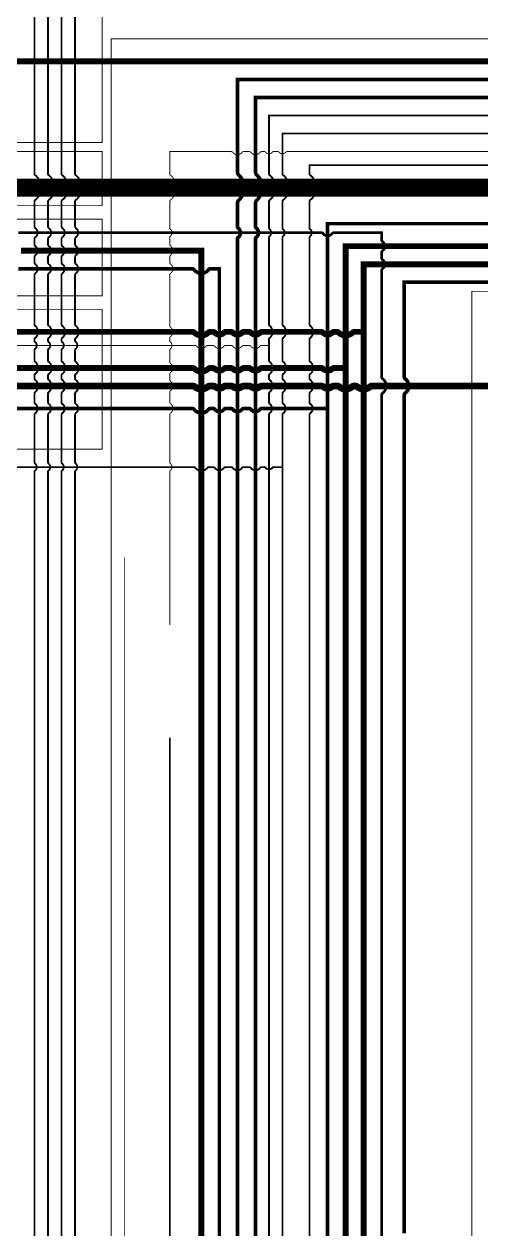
# Model space of a CAD drawing. Header units: millimetres. Extents: x 0 to 2500, y 0 to 1760.
# Drawn here: x 1152.7 to 1254, y 1140 to 1407.3 of the extents above; entities that cross this region are included whole.
import ezdxf

# ---------------------------------------------------------------- set-up
doc = ezdxf.new("R2010")
doc.units = ezdxf.units.MM
doc.linetypes.add('ACAD_ISO04W100', pattern=[30, 24, -3, 0, -3])
for name, color, linetype in [('Краны 25', 7, 'Continuous'), ('Трубы 108', 7, 'Continuous'), ('Трубы 159', 7, 'Continuous'), ('Трубы 219', 7, 'Continuous'), ('Трубы 25', 7, 'Continuous'), ('Трубы 32', 7, 'Continuous'), ('Трубы 57', 7, 'Continuous'), ('Трубы 720', 7, 'Continuous'), ('Трубы 89', 7, 'Continuous'), ('Штрих пункт.', 7, 'ACAD_ISO04W100')]:
    doc.layers.add(name, color=color, linetype=linetype)

# ---------------------------------------------------------------- blocks, each defined once
blk = doc.blocks.new('Пересеч. 57-159')
at = {"layer": 'Трубы 57'}
blk.add_lwpolyline([(-1.6, 0, 0.4, 0.4, -0.236068), (-1.4, -0.1, 0.4, 0.4, 0.236068), (0, -0.8, 0.4, 0.4, 0.236068), (1.4, -0.1, 0.4, 0.4, -0.236068), (1.6, 0, 0, 0, 0)], format="xyseb", dxfattribs=at)
blk = doc.blocks.new('Пересеч. 57-57')
at = {"layer": 'Трубы 57'}
blk.add_lwpolyline([(-1, 0, 0.4, 0.4, -0.236068), (-0.8, -0.1, 0.4, 0.4, 0.236068), (0, -0.5, 0.4, 0.4, 0.236068), (0.8, -0.1, 0.4, 0.4, -0.236068), (1, 0, 0, 0, 0)], format="xyseb", dxfattribs=at)
blk = doc.blocks.new('Пересеч. 57-108')
at = {"layer": 'Трубы 57', "const_width": 0.4}
blk.add_lwpolyline([(-1.4, 0, -0.236068), (-1, -0.2, 0.236068), (0, -0.7, 0.236068), (1, -0.2, -0.236068), (1.4, 0)], format="xyb", dxfattribs=at)
blk = doc.blocks.new('Пересеч.57-720')
at = {"layer": 'Краны 25'}
blk.add_lwpolyline([(-3, 0, 0.4, 0.4, -0.236068), (-2.8, -0.1, 0.4, 0.4, 0.236068), (0, -1.5, 0.4, 0.4, 0.236068), (2.8, -0.1, 0.4, 0.4, -0.236068), (3, 0, 0, 0, 0)], format="xyseb", dxfattribs=at)
blk = doc.blocks.new('Пересеч. 108-720')
at = {"layer": 'Трубы 108', "const_width": 0.8}
blk.add_lwpolyline([(-3.5, 0, -0.205258), (-2.8, -0.3, 0.20548), (0, -1.5, 0.20548), (2.8, -0.3, -0.205258), (3.5, 0)], format="xyb", dxfattribs=at)
blk = doc.blocks.new('Пересеч. 108-219')
at = {"layer": 'Трубы 108'}
blk.add_lwpolyline([(-2, 0, 0.8, 0.8, -0.236068), (-1.6, -0.2, 0.8, 0.8, 0.236068), (0, -1, 0.8, 0.8, 0.236068), (1.6, -0.2, 0.8, 0.8, -0.236068), (2, 0, 0, 0, 0)], format="xyseb", dxfattribs=at)
blk = doc.blocks.new('Пересеч. 108-108')
at = {"layer": 'Трубы 108'}
blk.add_lwpolyline([(-1.4, 0, 0.8, 0.8, -0.236068), (-1, -0.2, 0.8, 0.8, 0.236068), (0, -0.7, 0.8, 0.8, 0.236068), (1, -0.2, 0.8, 0.8, -0.236068), (1.4, 0, 0, 0, 0)], format="xyseb", dxfattribs=at)
blk = doc.blocks.new('Пересеч. 89-108')
at = {"layer": 'Трубы 89', "const_width": 0.6}
blk.add_lwpolyline([(-1.4, 0, -0.236068), (-1, -0.2, 0.236068), (0, -0.7, 0.236068), (1, -0.2, -0.236068), (1.4, 0)], format="xyb", dxfattribs=at)
blk = doc.blocks.new('Пересеч. 159-159')
at = {"layer": 'Трубы 159'}
blk.add_lwpolyline([(-2, 0, 1.3, 1.3, -0.192582), (-1.5, -0.2, 1.3, 1.3, 0.192582), (0, -0.8, 1.3, 1.3, 0.192582), (1.5, -0.2, 1.3, 1.3, -0.192582), (2, 0, 0, 0, 0)], format="xyseb", dxfattribs=at)
blk = doc.blocks.new('Пересеч. 159-108')
at = {"layer": 'Трубы 159'}
blk.add_lwpolyline([(-1.5, 0, 1.3, 1.3, -0.192582), (-1, -0.2, 1.3, 1.3, 0.192582), (0, -0.6, 1.3, 1.3, 0.192582), (1, -0.2, 1.3, 1.3, -0.192582), (1.5, 0, 0, 0, 0)], format="xyseb", dxfattribs=at)
blk = doc.blocks.new('Пересеч. 32-159')
at = {"layer": 'Трубы 32', "const_width": 0.2}
blk.add_lwpolyline([(-1.4, 0, -0.236068), (-1, -0.2, 0.236068), (0, -0.7, 0.236068), (1, -0.2, -0.236068), (1.4, 0)], format="xyb", dxfattribs=at)
blk = doc.blocks.new('Пересеч. 219-159')
at = {"layer": 'Трубы 219'}
blk.add_lwpolyline([(-2, 0, 1.5, 1.5, -0.162278), (-1.4, -0.2, 1.5, 1.5, 0.151379), (0, -0.7, 1.5, 1.5, 0.151379), (1.4, -0.2, 1.5, 1.5, -0.162278), (2, 0, 0, 0, 0)], format="xyseb", dxfattribs=at)
blk = doc.blocks.new('Пересеч. 219-108')
at = {"layer": 'Трубы 219', "const_width": 1.5}
blk.add_lwpolyline([(-1.5, 0, -0.162278), (-0.9, -0.2, 0.162278), (0, -0.5, 0.162278), (0.9, -0.2, -0.162278), (1.5, 0)], format="xyb", dxfattribs=at)
blk = doc.blocks.new('Пересеч. 89-219')
at = {"layer": 'Трубы 89', "const_width": 0.6}
blk.add_lwpolyline([(-2, 0, -0.236068), (-1.6, -0.2, 0.236068), (0, -1, 0.236068), (1.6, -0.2, -0.236068), (2, 0)], format="xyb", dxfattribs=at)
blk = doc.blocks.new('Пересеч. 25-57')
at = {"layer": 'Трубы 25', "const_width": 0.2}
blk.add_lwpolyline([(-1, 0, -0.236068), (-0.8, -0.1, 0.236068), (0, -0.5, 0.236068), (0.8, -0.1, -0.236068), (1, 0)], format="xyb", dxfattribs=at)
blk = doc.blocks.new('Пересеч. 25-108')
at = {"layer": 'Трубы 25', "const_width": 0.2}
blk.add_lwpolyline([(-1.4, 0, -0.236068), (-1, -0.2, 0.236068), (0, -0.7, 0.236068), (1, -0.2, -0.236068), (1.4, 0)], format="xyb", dxfattribs=at)
blk = doc.blocks.new('Пересеч. 25-159')
at = {"layer": 'Трубы 25', "const_width": 0.2}
blk.add_lwpolyline([(-1.4, 0, -0.236068), (-1, -0.2, 0.236068), (0, -0.7, 0.236068), (1, -0.2, -0.236068), (1.4, 0)], format="xyb", dxfattribs=at)
blk = doc.blocks.new('Пересеч. 25-720')
at = {"layer": 'Трубы 25', "const_width": 0.2}
blk.add_lwpolyline([(-3, 0, -0.236068), (-2.8, -0.1, 0.236068), (0, -1.5, 0.236068), (2.8, -0.1, -0.236068), (3, 0)], format="xyb", dxfattribs=at)

msp = doc.modelspace()

# ---------------------------------------------------------------- linework, layer by layer
at = {"layer": 'Трубы 108', "const_width": 0.8}
for points in [[(1404.5, 1395), (1200, 1395), (1200, 1374.5)], [(1404.5, 1391), (1204, 1391), (1204, 1374.5)], [(1196, 844.5), (1196, 1353), (1194, 1353)], [(1260.5, 1350), (1237, 1350), (1237, 1329)], [(1237, 1325), (1237, 1139)], [(1137, 1322), (1190, 1322)], [(1194, 1322), (1194.6, 1322)], [(1197.4, 1322), (1198.6, 1322)], [(1201.4, 1322), (1202.6, 1322)], [(1205.4, 1322), (1220, 1322)]]:
    msp.add_lwpolyline(points, dxfattribs=at)
at = {"layer": 'Трубы 108'}
for points in [[(1200, 1367.5, 0.8, 0.8, 0), (1200, 1362.4, 0.8, 0.8, 0)], [(1204, 1367.5, 0.8, 0.8, 0), (1204, 1362.4, 0.8, 0.8, 0)], [(1260.5, 1363, 0.8, 0.8, 0), (1220, 1363, 0.8, 0.8, 0), (1220, 844.5, 0.8, 0.8, 0)], [(1200, 1359.6, 0.8, 0.8, 0), (1200, 844.5, 0.8, 0.8, 0)], [(1204, 1359.6, 0.8, 0.8, 0), (1204, 844.5, 0.8, 0.8, 0)], [(1190, 1353, 0.8, 0.8, 0), (1151.4, 1353, 0, 0, 0)]]:
    msp.add_lwpolyline(points, format="xyseb", dxfattribs=at)
at = {"layer": 'Трубы 159', "const_width": 1.3}
for points in [[(1150, 1374.5), (1150, 1399), (1404, 1399)], [(1224, 845), (1224, 1358), (1260.5, 1358)], [(1142, 1339), (1190, 1339)], [(1194, 1339), (1194.5, 1339)], [(1197.5, 1339), (1198.5, 1339)], [(1201.5, 1339), (1202.5, 1339)], [(1205.5, 1339), (1218.5, 1339)], [(1221.5, 1339), (1222, 1339)], [(1226, 1339), (1228, 1339)], [(1142, 1331), (1190, 1331)], [(1194, 1331), (1194.5, 1331)], [(1197.5, 1331), (1198.5, 1331)], [(1201.5, 1331), (1202.5, 1331)], [(1205.5, 1331), (1218.5, 1331)], [(1221.5, 1331), (1224, 1331)]]:
    msp.add_lwpolyline(points, dxfattribs=at)
at = {"layer": 'Трубы 159'}
for points in [[(1192, 845, 1.3, 1.3, 0), (1192, 1357, 1.3, 1.3, 0), (1152, 1357, 0, 0, 0)], [(1260.5, 1354, 1.3, 1.3, 0), (1228, 1354, 1.3, 1.3, 0), (1228, 845, 1.3, 1.3, 0)]]:
    msp.add_lwpolyline(points, format="xyseb", dxfattribs=at)
at = {"layer": 'Трубы 219'}
for points in [[(1128, 1327, 1.5, 1.5, 0), (1190, 1327, 1.5, 1.5, 0)], [(1194, 1327, 1.5, 1.5, 0), (1194.5, 1327, 1.5, 1.5, 0)], [(1197.5, 1327, 1.5, 1.5, 0), (1198.5, 1327, 1.5, 1.5, 0)], [(1201.5, 1327, 1.5, 1.5, 0), (1202.5, 1327, 1.5, 1.5, 0)], [(1205.5, 1327, 1.5, 1.5, 0), (1218.5, 1327, 1.5, 1.5, 0)], [(1221.5, 1327, 1.5, 1.5, 0), (1222, 1327, 1.5, 1.5, 0)], [(1230, 1327, 1.5, 1.5, 0), (1260.5, 1327, 1.5, 1.5, 0)]]:
    msp.add_lwpolyline(points, format="xyseb", dxfattribs=at)
at = {"layer": 'Трубы 25'}
for points in [[(1185, 1374, 0.2, 0.2, 0), (1185, 1379, 0.2, 0.2, 0), (1198.6, 1379, 0.2, 0.2, 0)], [(1201.4, 1379, 0.2, 0.2, 0), (1202.6, 1379, 0.2, 0.2, 0)], [(1211, 1379, 0.2, 0.2, 0), (1405, 1379, 0, 0, 0)], [(1185, 1362, 0.2, 0.2, 0), (1185, 1368, 0.2, 0.2, 0)]]:
    msp.add_lwpolyline(points, format="xyseb", dxfattribs=at)
at = {"layer": 'Трубы 25', "const_width": 0.2}
for points in [[(1205.4, 1379), (1206, 1379)], [(1208, 1379), (1209, 1379)], [(1185, 1358.4), (1185, 1360)], [(1185, 1354.4), (1185, 1355.6)], [(1185, 1340.4), (1185, 1351.6)], [(1185, 1337), (1185, 1337.6)], [(1185, 1332.4), (1185, 1335)], [(1185, 1328.4), (1185, 1329.6)], [(1185, 1323.4), (1185, 1325.6)], [(1185, 1310), (1185, 1320.6)], [(1185, 1274), (1185, 1308)], [(1175, 994), (1175, 1289)]]:
    msp.add_lwpolyline(points, dxfattribs=at)
at = {"layer": 'Трубы 32', "const_width": 0.2}
for points in [[(1135, 1336), (1190.6, 1336)], [(1193.4, 1336), (1194.6, 1336)], [(1197.4, 1336), (1198.6, 1336)], [(1201.4, 1336), (1202.6, 1336)], [(1205.4, 1336), (1207, 1336)]]:
    msp.add_lwpolyline(points, dxfattribs=at)
at = {"layer": 'Трубы 57'}
for points in [[(1164, 1374, 0.4, 0.4, 0), (1164, 1606, 0.4, 0.4, 0), (1395, 1606, 0.4, 0.4, 0), (1395, 1719, 0, 0, 0)], [(1161, 1374, 0.4, 0.4, 0), (1161, 1608, 0.4, 0.4, 0), (1378.5, 1608, 0.4, 0.4, 0), (1378.5, 1618.4, 0, 0, 0)], [(1333.5, 1613, 0.4, 0.4, 0), (1333.5, 1612, 0.4, 0.4, 0), (1155, 1612, 0.4, 0.4, 0), (1155, 1374, 0, 0, 0)], [(1351, 1613, 0.4, 0.4, 0), (1351, 1610, 0.4, 0.4, 0), (1158, 1610, 0.4, 0.4, 0), (1158, 1374, 0, 0, 0)], [(1216, 1374, 0.4, 0.4, 0), (1216, 1376, 0.4, 0.4, 0), (1404.5, 1376, 0.4, 0.4, 0)], [(1207, 1368, 0.4, 0.4, 0), (1207, 1362, 0.4, 0.4, 0)], [(1216, 1362, 0.4, 0.4, 0), (1216, 1368, 0.4, 0.4, 0)], [(1207, 1360, 0.4, 0.4, 0), (1207, 1340.6, 0.4, 0.4, 0)], [(1216, 1340.6, 0.4, 0.4, 0), (1216, 1360, 0.4, 0.4, 0)], [(1207, 1337.4, 0.4, 0.4, 0), (1207, 1332.6, 0.4, 0.4, 0)], [(1207, 1329.4, 0.4, 0.4, 0), (1207, 1328.6, 0.4, 0.4, 0)], [(1207, 1325.4, 0.4, 0.4, 0), (1207, 1323.4, 0.4, 0.4, 0)], [(1155, 1310, 0.4, 0.4, 0), (1155, 1320.6, 0, 0, 0)], [(1158, 1310, 0.4, 0.4, 0), (1158, 1320.6, 0, 0, 0)], [(1161, 1310, 0.4, 0.4, 0), (1161, 1320.6, 0, 0, 0)], [(1164, 1310, 0.4, 0.4, 0), (1164, 1320.6, 0, 0, 0)], [(1207, 1320.6, 0.4, 0.4, 0), (1207, 844.5, 0.4, 0.4, 0)], [(1145, 1316.4, 0.4, 0.4, 0), (1145, 1309, 0.4, 0.4, 0), (1190.6, 1309, 0.4, 0.4, 0)], [(1193.6, 1309, 0.4, 0.4, 0), (1194.6, 1309, 0.4, 0.4, 0)], [(1197.4, 1309, 0.4, 0.4, 0), (1198.6, 1309, 0, 0, 0)], [(1201.4, 1309, 0.4, 0.4, 0), (1202.6, 1309, 0.4, 0.4, 0)], [(1205.4, 1309, 0.4, 0.4, 0), (1206, 1309, 0.4, 0.4, 0)], [(1208, 1309, 0.4, 0.4, 0), (1210, 1309, 0.4, 0.4, 0)]]:
    msp.add_lwpolyline(points, format="xyseb", dxfattribs=at)
at = {"layer": 'Трубы 57', "const_width": 0.4}
for points in [[(1404.5, 1387), (1207, 1387), (1207, 1374)], [(1404.5, 1383), (1210, 1383), (1210, 1374)], [(1155, 1368), (1155, 1362.4)], [(1158, 1368), (1158, 1362.4)], [(1161, 1368), (1161, 1362.4)], [(1164, 1368), (1164, 1362.4)], [(1210, 1368), (1210, 1362)], [(1155, 1359.6), (1155, 1358.4)], [(1158, 1359.6), (1158, 1358.4)], [(1161, 1359.6), (1161, 1358.4)], [(1164, 1359.6), (1164, 1358.4)], [(1210, 1360), (1210, 1340.6)], [(1155, 1355.6), (1155, 1354.4)], [(1158, 1355.6), (1158, 1354.4)], [(1161, 1355.6), (1161, 1354.4)], [(1164, 1355.6), (1164, 1354.4)], [(1155, 1351.6), (1155, 1340.6)], [(1158, 1351.6), (1158, 1340.6)], [(1161, 1351.6), (1161, 1340.6)], [(1164, 1351.6), (1164, 1340.6)], [(1155, 1337.4), (1155, 1337)], [(1158, 1337.4), (1158, 1337)], [(1161, 1337.4), (1161, 1337)], [(1164, 1337.4), (1164, 1337)], [(1210, 1337.4), (1210, 1332.6)], [(1216, 1337.4), (1216, 1332.6)], [(1155, 1335), (1155, 1332.6)], [(1158, 1335), (1158, 1332.6)], [(1161, 1335), (1161, 1332.6)], [(1164, 1335), (1164, 1332.6)], [(1155, 1329.4), (1155, 1328.6)], [(1158, 1329.4), (1158, 1328.6)], [(1161, 1329.4), (1161, 1328.6)], [(1164, 1329.4), (1164, 1328.6)], [(1210, 1329.4), (1210, 1328.6)], [(1216, 1329.4), (1216, 1328.6)], [(1155, 1325.4), (1155, 1323.4)], [(1158, 1325.4), (1158, 1323.4)], [(1161, 1325.4), (1161, 1323.4)], [(1164, 1325.4), (1164, 1323.4)], [(1210, 1325.4), (1210, 1323.4)], [(1216, 1325.4), (1216, 1323.4)], [(1210, 1320.6), (1210, 844.5)], [(1216, 1105), (1216, 1320.6)], [(1155, 994), (1155, 1308)], [(1158, 994), (1158, 1308)], [(1161, 994), (1161, 1308)], [(1164, 994), (1164, 1308)], [(1185, 844.5), (1185, 1249)]]:
    msp.add_lwpolyline(points, dxfattribs=at)
at = {"layer": 'Трубы 720'}
msp.add_lwpolyline([(1764, 650.9, 4, 4, 0), (1764, 647, 4, 4, 0), (1264, 647, 4, 4, 0), (1264, 1371, 4, 4, 0), (635, 1371, 4, 4, 0), (635, 1278, 4, 4, 0), (623, 1278, 0, 0, 0)], format="xyseb", dxfattribs=at)
at = {"layer": 'Трубы 89'}
msp.add_lwpolyline([(1218.6, 1361, 0.6, 0.6, 0), (1151.4, 1361, 0, 0, 0)], format="xyseb", dxfattribs=at)
at = {"layer": 'Трубы 89', "const_width": 0.6}
for points in [[(1232, 1359.4), (1232, 1361), (1221.4, 1361)], [(1232, 1355.4), (1232, 1356.6)], [(1232, 1329), (1232, 1352.6)], [(1232, 844.5), (1232, 1325)]]:
    msp.add_lwpolyline(points, dxfattribs=at)
at = {"layer": 'Штрих пункт.'}
msp.add_lwpolyline([(619.77, 1609.94, 0.2, 0.2, 0), (619.77, 1584.94, 0.2, 0.2, 0), (827.77, 1584.94, 0.2, 0.2, 0), (827.77, 1614, 0.2, 0.2, 0), (1125, 1614, 0.2, 0.2, 0), (1125, 1631, 0.2, 0.2, 0), (1286, 1631, 0.2, 0.2, 0), (1286, 1603, 0.2, 0.2, 0), (1170, 1603, 0.2, 0.2, 0), (1170, 1381, 0.2, 0.2, 0), (456, 1381, 0, 0, 0)], format="xyseb", dxfattribs=at)
at = {"layer": 'Штрих пункт.', "const_width": 0.2}
for points in [[(2039, 1348), (2039, 1404), (1172, 1404), (1172, 883), (1252, 883), (1252, 1348)], [(1170, 1367), (1170, 1379), (627, 1379), (627, 1367)]]:
    msp.add_lwpolyline(points, close=True, dxfattribs=at)
at = {"layer": 'Штрих пункт.', "ltscale": 0.6}
msp.add_lwpolyline([(539, 1364, 0.2, 0.2, 0), (534, 1364, 0.2, 0.2, 0), (534, 1329, 0.2, 0.2, 0), (980, 1329, 0.2, 0.2, 0), (980, 1347, 0.2, 0.2, 0), (1170, 1347, 0.2, 0.2, 0), (1170, 1364, 0.2, 0.2, 0), (545, 1364, 0, 0, 0)], format="xyseb", dxfattribs=at)
at = {"layer": 'Штрих пункт.', "ltscale": 0.7, "const_width": 0.2}
msp.add_lwpolyline([(985, 1344), (1170, 1344), (1170, 1313), (985, 1313)], close=True, dxfattribs=at)

# ---------------------------------------------------------------- block references
at = {"layer": 'Трубы 108', "rotation": 90}
for name, p in [('Пересеч. 108-720', (1200, 1371)), ('Пересеч. 108-720', (1204, 1371)), ('Пересеч. 108-108', (1200, 1361)), ('Пересеч. 108-108', (1204, 1361)), ('Пересеч. 108-219', (1237, 1327))]:
    msp.add_blockref(name, p, dxfattribs=at)
at = {"layer": 'Трубы 108'}
for name, p in [('Пересеч. 108-219', (1192, 1353)), ('Пересеч. 108-219', (1192, 1322)), ('Пересеч. 108-108', (1196, 1322)), ('Пересеч. 108-108', (1200, 1322)), ('Пересеч. 108-108', (1204, 1322))]:
    msp.add_blockref(name, p, dxfattribs=at)
at = {"layer": 'Трубы 159'}
for name, p in [('Пересеч. 159-159', (1192, 1339)), ('Пересеч. 159-108', (1196, 1339)), ('Пересеч. 159-108', (1200, 1339)), ('Пересеч. 159-108', (1204, 1339)), ('Пересеч. 159-108', (1220, 1339)), ('Пересеч. 159-159', (1224, 1339)), ('Пересеч. 159-159', (1192, 1331)), ('Пересеч. 159-108', (1196, 1331)), ('Пересеч. 159-108', (1200, 1331)), ('Пересеч. 159-108', (1204, 1331)), ('Пересеч. 159-108', (1220, 1331))]:
    msp.add_blockref(name, p, dxfattribs=at)
at = {"layer": 'Трубы 219'}
for name, p in [('Пересеч. 219-159', (1192, 1327)), ('Пересеч. 219-108', (1196, 1327)), ('Пересеч. 219-108', (1200, 1327)), ('Пересеч. 219-108', (1204, 1327)), ('Пересеч. 219-108', (1220, 1327)), ('Пересеч. 219-159', (1224, 1327)), ('Пересеч. 219-159', (1228, 1327))]:
    msp.add_blockref(name, p, dxfattribs=at)
at = {"layer": 'Трубы 25'}
for name, p in [('Пересеч. 25-108', (1200, 1379)), ('Пересеч. 25-108', (1204, 1379)), ('Пересеч. 25-57', (1207, 1379)), ('Пересеч. 25-57', (1210, 1379))]:
    msp.add_blockref(name, p, dxfattribs=at)
at = {"layer": 'Трубы 25', "rotation": 90}
for name, p in [('Пересеч. 25-720', (1185, 1371)), ('Пересеч. 25-57', (1185, 1361)), ('Пересеч. 25-108', (1185, 1357)), ('Пересеч. 25-108', (1185, 1353)), ('Пересеч. 25-159', (1185, 1339)), ('Пересеч. 25-57', (1185, 1336)), ('Пересеч. 25-159', (1185, 1331)), ('Пересеч. 25-159', (1185, 1327)), ('Пересеч. 25-108', (1185, 1322)), ('Пересеч. 25-57', (1185, 1309))]:
    msp.add_blockref(name, p, dxfattribs=at)
at = {"layer": 'Трубы 32'}
for p in [(1192, 1336), (1196, 1336), (1200, 1336), (1204, 1336)]:
    msp.add_blockref('Пересеч. 32-159', p, dxfattribs=at)
at = {"layer": 'Трубы 57', "rotation": 90}
for name, p in [('Пересеч.57-720', (1155, 1371)), ('Пересеч.57-720', (1158, 1371)), ('Пересеч.57-720', (1161, 1371)), ('Пересеч.57-720', (1164, 1371)), ('Пересеч.57-720', (1207, 1371)), ('Пересеч.57-720', (1210, 1371)), ('Пересеч.57-720', (1216, 1371)), ('Пересеч. 57-108', (1155, 1361)), ('Пересеч. 57-108', (1158, 1361)), ('Пересеч. 57-108', (1161, 1361)), ('Пересеч. 57-108', (1164, 1361)), ('Пересеч. 57-57', (1207, 1361)), ('Пересеч. 57-57', (1210, 1361)), ('Пересеч. 57-57', (1216, 1361)), ('Пересеч. 57-108', (1155, 1357)), ('Пересеч. 57-108', (1158, 1357)), ('Пересеч. 57-108', (1161, 1357)), ('Пересеч. 57-108', (1164, 1357)), ('Пересеч. 57-108', (1155, 1353)), ('Пересеч. 57-108', (1158, 1353)), ('Пересеч. 57-108', (1161, 1353)), ('Пересеч. 57-108', (1164, 1353)), ('Пересеч. 57-159', (1155, 1339)), ('Пересеч. 57-159', (1158, 1339)), ('Пересеч. 57-159', (1161, 1339)), ('Пересеч. 57-159', (1164, 1339)), ('Пересеч. 57-159', (1207, 1339)), ('Пересеч. 57-159', (1210, 1339)), ('Пересеч. 57-159', (1216, 1339)), ('Пересеч. 57-57', (1155, 1336)), ('Пересеч. 57-57', (1158, 1336)), ('Пересеч. 57-57', (1161, 1336)), ('Пересеч. 57-57', (1164, 1336)), ('Пересеч. 57-159', (1155, 1331)), ('Пересеч. 57-159', (1158, 1331)), ('Пересеч. 57-159', (1161, 1331)), ('Пересеч. 57-159', (1164, 1331)), ('Пересеч. 57-159', (1207, 1331)), ('Пересеч. 57-159', (1210, 1331)), ('Пересеч. 57-159', (1216, 1331)), ('Пересеч. 57-159', (1155, 1327)), ('Пересеч. 57-159', (1158, 1327)), ('Пересеч. 57-159', (1161, 1327)), ('Пересеч. 57-159', (1164, 1327)), ('Пересеч. 57-159', (1207, 1327)), ('Пересеч. 57-159', (1210, 1327)), ('Пересеч. 57-159', (1216, 1327)), ('Пересеч. 57-108', (1155, 1322)), ('Пересеч. 57-108', (1158, 1322)), ('Пересеч. 57-108', (1161, 1322)), ('Пересеч. 57-108', (1164, 1322)), ('Пересеч. 57-108', (1207, 1322)), ('Пересеч. 57-108', (1210, 1322)), ('Пересеч. 57-108', (1216, 1322)), ('Пересеч. 57-57', (1155, 1309)), ('Пересеч. 57-57', (1158, 1309)), ('Пересеч. 57-57', (1161, 1309)), ('Пересеч. 57-57', (1164, 1309))]:
    msp.add_blockref(name, p, dxfattribs=at)
at = {"layer": 'Трубы 57'}
for name, p in [('Пересеч. 57-159', (1192, 1309)), ('Пересеч. 57-108', (1196, 1309)), ('Пересеч. 57-108', (1200, 1309)), ('Пересеч. 57-108', (1204, 1309)), ('Пересеч. 57-57', (1207, 1309))]:
    msp.add_blockref(name, p, dxfattribs=at)
at = {"layer": 'Трубы 89'}
msp.add_blockref('Пересеч. 89-108', (1220, 1361), dxfattribs=at)
at = {"layer": 'Трубы 89', "rotation": 90}
for name, p in [('Пересеч. 89-108', (1232, 1358)), ('Пересеч. 89-108', (1232, 1354)), ('Пересеч. 89-219', (1232, 1327))]:
    msp.add_blockref(name, p, dxfattribs=at)

doc.saveas('drawing.dxf')
